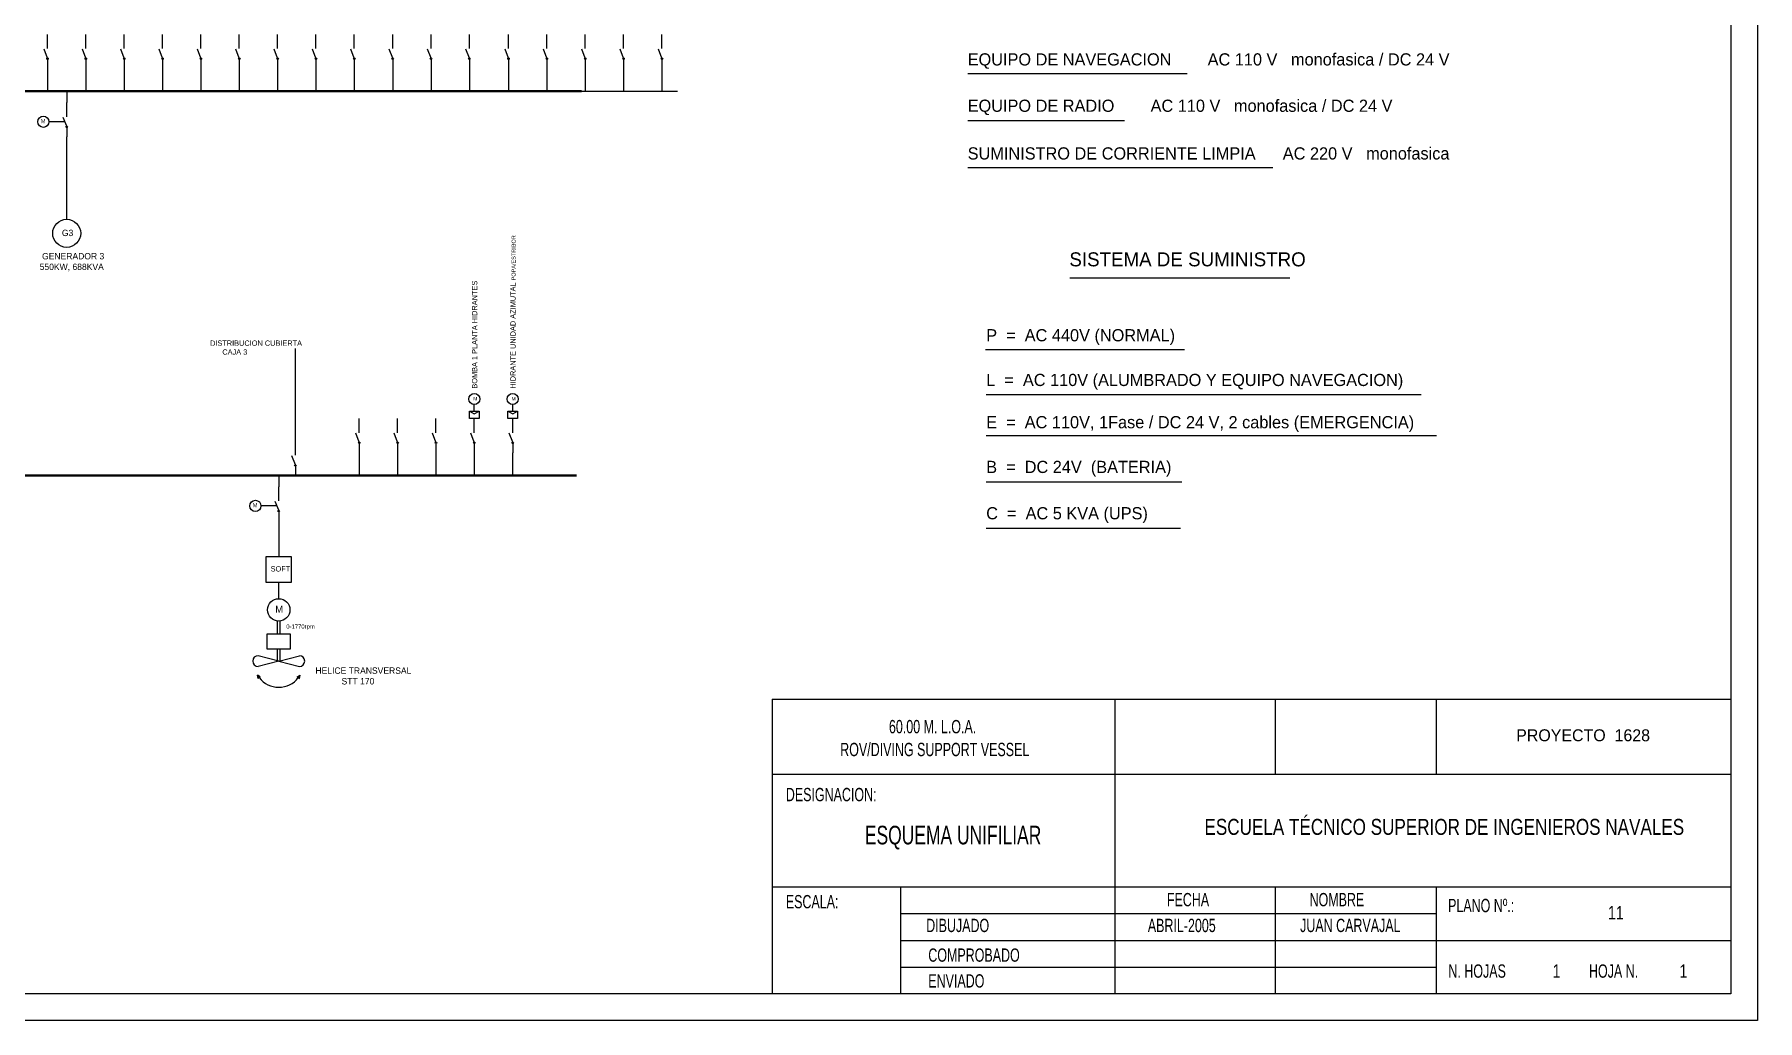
# Model space of a CAD drawing. Header units: millimetres. Extents: x 410 to 82986, y -218 to 41782.
# Drawn here: x 50637 to 82986, y -218 to 18296 of the extents above; entities that cross this region are included whole.
import ezdxf

# ---------------------------------------------------------------- set-up
doc = ezdxf.new("R2010")
doc.units = ezdxf.units.MM
doc.header["$LTSCALE"] = 50
doc.linetypes.add('ACAD_ISO03W100', pattern=[30, 12, -18])
doc.layers.add('CAJETIN', color=3, linetype='Continuous')
doc.layers.add('D3', color=3, linetype='Continuous')
doc.styles.get("Standard").update_dxf_attribs({"font": 'Gothic.TTF'})

# ---------------------------------------------------------------- blocks, each defined once
blk = doc.blocks.new('LINEA CONEXION ARRANCADOR')
blk.add_line((0, 0), (0, -55.7))
blk = doc.blocks.new('LINEA CONEXION BARRAS')
blk.add_line((-2.6, 0), (-2.6, -17.7))
blk = doc.blocks.new('INTERRUPTOR')
for p, q in [((0, 16.8), (-5.4, 30.6)), ((0, 31.6), (0, 53.7)), ((0, 14.5), (0, 0))]:
    blk.add_line(p, q)
blk.add_circle((0, 15.7), 1.17)
blk = doc.blocks.new('MOTOR ARRANCADOR')
for p, q in [((-7.8, 11.5), (0, 7.4)), ((0, 11.5), (0, 21.8)), ((0, 7.4), (7.8, 11.5))]:
    blk.add_line(p, q)
blk.add_lwpolyline([(-7.8, 11.5), (7.8, 11.5), (7.8, 0), (-7.8, 0)], close=True)
blk.add_circle((0, 30.6), 8.75)
blk.add_text('M', height=5.5).set_placement((-1.7, 28.3))

msp = doc.modelspace()

# ---------------------------------------------------------------- hatches: boundary and pattern name
for points in [[(54877, 6236), (54856, 6220), (54835, 6204), (54822, 6266)], [(55624, 6266), (55611, 6204), (55590, 6220), (55569, 6236)]]:
    msp.add_hatch(color=4).paths.add_polyline_path(points)

# ---------------------------------------------------------------- linework, layer by layer
for p, q in [((68159, 17562), (72278, 17562)), ((51209, 16656), (50909, 16656)), ((68159, 16679), (71100, 16679)), ((51242, 14825), (51242, 16372)), ((68159, 15797), (73889, 15797)), ((55535, 10660), (55535, 12402))]:
    msp.add_line(p, q)
at = {"color": 1, "lineweight": 50}
for p, q in [((60910, 17228), (36347, 17228)), ((60811, 10016), (34833, 10016))]:
    msp.add_line(p, q, dxfattribs=at)
at = {"color": 1}
for p, q in [((60910, 17228), (62710, 17228)), ((68494, 12380), (72225, 12380)), ((68507, 11536), (76673, 11536)), ((68507, 10769), (76961, 10769)), ((68507, 9899), (72177, 9899)), ((68507, 9028), (72153, 9028))]:
    msp.add_line(p, q, dxfattribs=at)
at = {"color": 3}
msp.add_line((70073, 13725), (74202, 13725), dxfattribs=at)
at = {"color": 4}
for p, q in [((55223, 10016), (55223, 9804)), ((55223, 9539), (55223, 9804)), ((55190, 9444), (54890, 9444)), ((55223, 9362), (55158, 9527)), ((55223, 9334), (55223, 9160)), ((54983, 8491), (54983, 8011)), ((55463, 8491), (54983, 8491)), ((55463, 8011), (55463, 8491)), ((54983, 8011), (55463, 8011)), ((55223, 7702), (55223, 8011)), ((55199, 7034), (55199, 7283)), ((55247, 7034), (55247, 7283)), ((55223, 6531), (54836, 6632)), ((55223, 6531), (54836, 6430)), ((55199, 6537), (55199, 6758)), ((55223, 6531), (55610, 6632)), ((55223, 6531), (55610, 6430)), ((55247, 6537), (55247, 6758)), ((54877, 6236), (54822, 6266)), ((54835, 6204), (54822, 6266)), ((54856, 6220), (54835, 6204)), ((54856, 6220), (54877, 6236)), ((55569, 6236), (55624, 6266)), ((55590, 6220), (55569, 6236)), ((55590, 6220), (55611, 6204)), ((55611, 6204), (55624, 6266))]:
    msp.add_line(p, q, dxfattribs=at)
msp.add_lwpolyline([(55443, 7034), (55002, 7034), (55002, 6758), (55443, 6758)], close=True, dxfattribs=at)
for centre, radius in [((50804, 16656), 105), ((51242, 14562), 263)]:
    msp.add_circle(centre, radius)
for centre, radius in [((54785, 9444), 105), ((55223, 9348), 14), ((55223, 7492), 210)]:
    msp.add_circle(centre, radius, dxfattribs=at)
for centre, radius, start, end in [((54836, 6531), 101, 90, 270), ((55610, 6531), 101, 270, 90), ((55223, 6502), 463, 217.555, 270), ((55223, 6502), 463, 270, 322.445)]:
    msp.add_arc(centre, radius, start, end, dxfattribs=at)
at = {"layer": 'CAJETIN', "color": 2, "linetype": 'Continuous'}
for p, q in [((64486, 5813), (82486, 5813)), ((64486, 5813), (64486, 282)), ((70921, 5813), (70921, 2293)), ((73938, 4405), (73938, 5813)), ((76955, 5813), (76955, 4405)), ((64486, 4405), (70921, 4405)), ((70921, 4405), (76955, 4405)), ((76955, 4405), (82486, 4405)), ((64486, 2293), (82486, 2293)), ((66899, 2293), (66899, 282)), ((70921, 2293), (70921, 282)), ((73938, 282), (73938, 2293)), ((76955, 2293), (76955, 282)), ((66899, 1791), (76955, 1791)), ((66899, 1288), (76955, 1288)), ((76955, 1288), (82486, 1288)), ((66899, 785), (76955, 785))]:
    msp.add_line(p, q, dxfattribs=at)
msp.add_lwpolyline([(76955, 2293, 5.03, 5.03, 0), (76955, 282, 5.03, 5.03, 0)], format="xyseb", dxfattribs=at)
at = {"layer": 'D3'}
for p, q in [((82986, 41782), (82986, -218)), ((82986, -218), (410, -218))]:
    msp.add_line(p, q, dxfattribs=at)
at = {"layer": 'D3', "color": 2}
for p, q in [((82486, 41282), (82486, 282)), ((82486, 282), (886, 282))]:
    msp.add_line(p, q, dxfattribs=at)

# ---------------------------------------------------------------- block references
at = {"yscale": 12, "zscale": 12}
for name, p, xscale in [('INTERRUPTOR', (50882, 17652), 12), ('INTERRUPTOR', (51602, 17652), 12), ('INTERRUPTOR', (52322, 17652), 12), ('INTERRUPTOR', (53042, 17652), 12), ('INTERRUPTOR', (53762, 17652), 12), ('INTERRUPTOR', (54482, 17652), 12), ('INTERRUPTOR', (55202, 17652), 12), ('INTERRUPTOR', (55922, 17652), 12), ('INTERRUPTOR', (56642, 17652), 12), ('INTERRUPTOR', (57362, 17652), 12), ('INTERRUPTOR', (58082, 17652), 12), ('INTERRUPTOR', (58802, 17652), 12), ('INTERRUPTOR', (59537, 17652), 12), ('INTERRUPTOR', (60257, 17652), 12), ('INTERRUPTOR', (60977, 17652), 12), ('INTERRUPTOR', (61697, 17652), 12), ('INTERRUPTOR', (62417, 17652), 12), ('LINEA CONEXION BARRAS', (50851, 17652), -12), ('LINEA CONEXION BARRAS', (50851, 17652), -12), ('LINEA CONEXION BARRAS', (51571, 17652), -12), ('LINEA CONEXION BARRAS', (51571, 17652), -12), ('LINEA CONEXION BARRAS', (52291, 17652), -12), ('LINEA CONEXION BARRAS', (52291, 17652), -12), ('LINEA CONEXION BARRAS', (53011, 17652), -12), ('LINEA CONEXION BARRAS', (53011, 17652), -12), ('LINEA CONEXION BARRAS', (53731, 17652), -12), ('LINEA CONEXION BARRAS', (53731, 17652), -12), ('LINEA CONEXION BARRAS', (54451, 17652), -12), ('LINEA CONEXION BARRAS', (54451, 17652), -12), ('LINEA CONEXION BARRAS', (55171, 17652), -12), ('LINEA CONEXION BARRAS', (55891, 17652), -12), ('LINEA CONEXION BARRAS', (56611, 17652), -12), ('LINEA CONEXION BARRAS', (57331, 17652), -12), ('LINEA CONEXION BARRAS', (58051, 17652), -12), ('LINEA CONEXION BARRAS', (58771, 17652), -12), ('LINEA CONEXION BARRAS', (59506, 17652), -12), ('LINEA CONEXION BARRAS', (60226, 17652), -12), ('LINEA CONEXION BARRAS', (60946, 17652), -12), ('LINEA CONEXION BARRAS', (61666, 17652), -12), ('LINEA CONEXION BARRAS', (62386, 17652), -12), ('LINEA CONEXION BARRAS', (50851, 17440), -12), ('LINEA CONEXION BARRAS', (50851, 17440), -12), ('LINEA CONEXION BARRAS', (51211, 17228), -12), ('LINEA CONEXION BARRAS', (51571, 17440), -12), ('LINEA CONEXION BARRAS', (51571, 17440), -12), ('LINEA CONEXION BARRAS', (52291, 17440), -12), ('LINEA CONEXION BARRAS', (52291, 17440), -12), ('LINEA CONEXION BARRAS', (53011, 17440), -12), ('LINEA CONEXION BARRAS', (53011, 17440), -12), ('LINEA CONEXION BARRAS', (53731, 17440), -12), ('LINEA CONEXION BARRAS', (53731, 17440), -12), ('LINEA CONEXION BARRAS', (54451, 17440), -12), ('LINEA CONEXION BARRAS', (54451, 17440), -12), ('LINEA CONEXION BARRAS', (55171, 17440), -12), ('LINEA CONEXION BARRAS', (55891, 17440), -12), ('LINEA CONEXION BARRAS', (56611, 17440), -12), ('LINEA CONEXION BARRAS', (57331, 17440), -12), ('LINEA CONEXION BARRAS', (58051, 17440), -12), ('LINEA CONEXION BARRAS', (58771, 17440), -12), ('LINEA CONEXION BARRAS', (59506, 17440), -12), ('LINEA CONEXION BARRAS', (60226, 17440), -12), ('LINEA CONEXION BARRAS', (60946, 17440), -12), ('LINEA CONEXION BARRAS', (61666, 17440), -12), ('LINEA CONEXION BARRAS', (62386, 17440), -12), ('INTERRUPTOR', (51242, 16372), 12), ('MOTOR ARRANCADOR', (58895, 11084), 12), ('MOTOR ARRANCADOR', (58895, 11084), 12), ('MOTOR ARRANCADOR', (59615, 11084), 12), ('MOTOR ARRANCADOR', (59615, 11084), 12), ('INTERRUPTOR', (56735, 10440), 12), ('INTERRUPTOR', (56735, 10440), 12), ('INTERRUPTOR', (57455, 10440), 12), ('INTERRUPTOR', (57455, 10440), 12), ('INTERRUPTOR', (58175, 10440), 12), ('INTERRUPTOR', (58175, 10440), 12), ('INTERRUPTOR', (58895, 10440), 12), ('INTERRUPTOR', (58895, 10440), 12), ('INTERRUPTOR', (59615, 10440), 12), ('INTERRUPTOR', (59615, 10440), 12), ('INTERRUPTOR', (55535, 10016), 12), ('LINEA CONEXION BARRAS', (56766, 10440), 12), ('LINEA CONEXION BARRAS', (56766, 10440), 12), ('LINEA CONEXION BARRAS', (57486, 10440), 12), ('LINEA CONEXION BARRAS', (57486, 10440), 12), ('LINEA CONEXION BARRAS', (58206, 10440), 12), ('LINEA CONEXION BARRAS', (58206, 10440), 12), ('LINEA CONEXION BARRAS', (58926, 10440), 12), ('LINEA CONEXION BARRAS', (58926, 10440), 12), ('LINEA CONEXION BARRAS', (59646, 10440), 12), ('LINEA CONEXION BARRAS', (59646, 10440), 12), ('LINEA CONEXION BARRAS', (56766, 10228), 12), ('LINEA CONEXION BARRAS', (56766, 10228), 12), ('LINEA CONEXION BARRAS', (57486, 10228), 12), ('LINEA CONEXION BARRAS', (57486, 10228), 12), ('LINEA CONEXION BARRAS', (58206, 10228), 12), ('LINEA CONEXION BARRAS', (58206, 10228), 12), ('LINEA CONEXION BARRAS', (58926, 10228), 12), ('LINEA CONEXION BARRAS', (58926, 10228), 12), ('LINEA CONEXION BARRAS', (59646, 10228), 12), ('LINEA CONEXION BARRAS', (59646, 10228), 12)]:
    msp.add_blockref(name, p, dxfattribs=dict(at, xscale=xscale))
at = {"color": 4, "xscale": -12, "yscale": 12, "zscale": 12}
msp.add_blockref('LINEA CONEXION ARRANCADOR', (55223, 9160), dxfattribs=at)

# ---------------------------------------------------------------- texts
for s, height, p in [('EQUIPO DE NAVEGACION        AC 110 V   monofasica / DC 24 V', 228.8, (68157, 17713)), ('EQUIPO DE RADIO        AC 110 V   monofasica / DC 24 V', 228.8, (68157, 16843)), ('M', 80, (50754, 16629)), ('SUMINISTRO DE CORRIENTE LIMPIA      AC 220 V   monofasica', 228.8, (68157, 15948)), ('G3', 120, (51152, 14510))]:
    msp.add_text(s, height=height).set_placement(p)
at = {"color": 3}
for s, height, p in [('SISTEMA DE SUMINISTRO', 263.12, (70066, 13942)), ('P  =  AC 440V (NORMAL)', 228.8, (68505, 12534)), ('L  =  AC 110V (ALUMBRADO Y EQUIPO NAVEGACION)', 228.8, (68505, 11695)), ('E  =  AC 110V, 1Fase / DC 24 V, 2 cables (EMERGENCIA)', 228.8, (68505, 10902)), ('B  =  DC 24V  (BATERIA)', 228.8, (68505, 10062)), ('C  =  AC 5 KVA (UPS)', 228.8, (68505, 9192))]:
    msp.add_text(s, height=height, dxfattribs=at).set_placement(p)
at = {"color": 4}
msp.add_text('M', height=80, dxfattribs=at).set_placement((54734, 9417))
at = {"color": 4, "text_generation_flag": 4}
msp.add_text('M', height=132, rotation=180, dxfattribs=at).set_placement((55306, 7437))
at = {"color": 3}
for s, height, width, p in [('60.00 M. L.O.A.', 250, 0.7, (66679, 5175)), ('ROV/DIVING SUPPORT VESSEL ', 250, 0.7, (65764, 4746)), ('ESCUELA TÉCNICO SUPERIOR DE INGENIEROS NAVALES', 300, 0.8, (72602, 3268)), ('ESQUEMA UNIFILIAR', 350, 0.7, (66227, 3089)), ('ABRIL-2005', 250, 0.7, (71539, 1443)), ('JUAN CARVAJAL', 250, 0.7, (74398, 1443)), ('11', 250, 0.8, (80178, 1683)), ('1', 250, 0.8, (79138, 586)), ('1', 250, 0.8, (81519, 586))]:
    msp.add_text(s, height=height, dxfattribs=dict(at, width=width)).set_placement(p)
at = {"color": 2, "width": 0.7}
for s, p in [('DESIGNACION:', (64743, 3900)), ('ESCALA:', (64743, 1889)), ('FECHA                             NOMBRE', (71897, 1927)), ('PLANO Nº.:', (77176, 1817)), ('DIBUJADO', (67378, 1443)), ('COMPROBADO', (67418, 886)), ('ENVIADO', (67418, 401)), ('N. HOJAS                        HOJA N.', (77182, 586))]:
    msp.add_text(s, height=250, dxfattribs=at).set_placement(p)
at = {"linetype": 'ACAD_ISO03W100', "insert": (59570, 11646), "char_height": 100, "width": 3851.11, "attachment_point": 1, "rotation": 90}
msp.add_mtext('HIDRANTE UNIDAD AZIMUTAL {\\H0.75x;POPA/ESTRIBOR\\P\\H1.779x;   }', dxfattribs=at)
at = {"linetype": 'ACAD_ISO03W100', "attachment_point": 1}
for s, insert, char_height, width in [(' GENERADOR 3\\P550KW, 688KVA\\P\\P   ', (50735, 14193), 120, 1249.35), ('DISTRIBUCION CUBIERTA\\P      CAJA 3\\P\\P{\\H1.334x;   }', (53934, 12550), 100, 1879.87)]:
    msp.add_mtext(s, dxfattribs=dict(at, insert=insert, char_height=char_height, width=width))
at = {"color": 0, "linetype": 'ACAD_ISO03W100', "insert": (58850, 11646), "char_height": 100, "width": 3851.11, "attachment_point": 1, "rotation": 90}
msp.add_mtext('BOMBA 1 PLANTA HIDRANTES\\P{\\H1.334x;   }', dxfattribs=at)
at = {"color": 4, "insert": (55071, 8313), "char_height": 100, "attachment_point": 1}
msp.add_mtext('SOFT', dxfattribs=at)
at = {"color": 4, "linetype": 'ACAD_ISO03W100', "attachment_point": 1}
for s, insert, char_height, width in [('0-1770rpm', (55365, 7220), 80, 1664.3), ('HELICE TRANSVERSAL\\P           STT 170\\P{\\H1.231x;   }', (55912, 6412), 120, 1808.94)]:
    msp.add_mtext(s, dxfattribs=dict(at, insert=insert, char_height=char_height, width=width))
at = {"color": 3, "insert": (78455, 5250), "char_height": 223.85, "width": 2898.3, "attachment_point": 1}
msp.add_mtext('PROYECTO  1628', dxfattribs=at)

doc.saveas('drawing.dxf')
